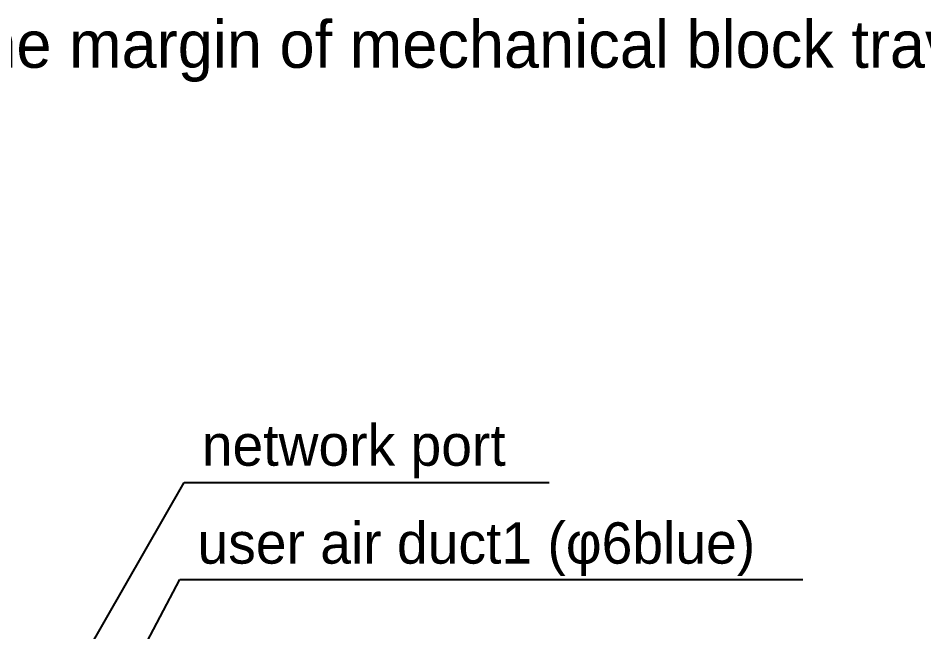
# Model space of a CAD drawing. Header units: millimetres. Extents: x 4086 to 8300, y 123 to 1549.
# Drawn here: x 6826.7 to 6980.2, y 702.6 to 806.6 of the extents above; entities that cross this region are included whole.
import ezdxf
from ezdxf import colors
from ezdxf.entities.mleader import LeaderData, LeaderLine
from ezdxf.math import Vec2, Vec3

# ---------------------------------------------------------------- set-up
doc = ezdxf.new("R2010")
doc.units = ezdxf.units.MM
doc.layers.add('标注层', color=7, linetype='Continuous', lineweight=0)
doc.styles.get("Standard").update_dxf_attribs({"font": 'simsun.ttc'})
doc.styles.add('思源黑', font='SourceHanSansCN-Normal.ttf')

msp = doc.modelspace()

# ---------------------------------------------------------------- texts
at = {"layer": '标注层', "insert": (6760.3871, 806.2054), "char_height": 8, "width": 291.518636, "attachment_point": 1}
msp.add_mtext('{\\fSource Han Sans CN Normal|b0|i0|c134|p34;(*)\\C7;Indicates the margin of mechanical block travel}', dxfattribs=at)

# ---------------------------------------------------------------- leaders
at = {"layer": '标注层'}
ml = msp.add_multileader_mtext('Standard', dxfattribs=at)
ml.set_content('{\\C7;network port}', style='思源黑')
ml.set_leader_properties()
ml.build(insert=Vec2(0, 0))
ml.multileader.update_dxf_attribs({"text_left_attachment_type": 5, "text_right_attachment_type": 5, "dogleg_length": 1, "arrow_head_size": 6})
ctx = ml.context
ctx.base_point, ctx.char_height, ctx.arrow_head_size, ctx.plane_origin = Vec3(6855.8114, 727.9019), 7, 6, Vec3(6791.244, 616.8941)
ctx.left_attachment, ctx.right_attachment = 5, 5
notes = []
notes.append((ctx, [(0, (1, 1, 0), (6854.8114, 727.9019), (1, 0), 1, [(0, [(6791.244, 616.8941)], 0, [])])]))
ctx.mtext.insert, ctx.mtext.flow_direction = Vec3(6857.8114, 737.7318), 5
ml = msp.add_multileader_mtext('Standard', dxfattribs=at)
ml.set_content('{\\C7;user air duct1 }(φ6blue)', style='思源黑')
ml.set_leader_properties()
ml.build(insert=Vec2(0, 0))
ml.multileader.update_dxf_attribs({"text_left_attachment_type": 5, "text_right_attachment_type": 5, "dogleg_length": 1, "arrow_head_size": 6})
ctx = ml.context
ctx.base_point, ctx.char_height, ctx.arrow_head_size, ctx.plane_origin = Vec3(6855.0792, 711.4279), 7, 6, Vec3(7240.4213, 487.6757)
ctx.left_attachment, ctx.right_attachment = 5, 5
notes.append((ctx, [(0, (1, 1, 0), (6854.0792, 711.4279), (1, 0), 1, [(0, [(6803.466, 615.6516)], 0, [])])]))
ctx.mtext.insert, ctx.mtext.flow_direction = Vec3(6857.0792, 721.1364), 5
for ctx, leaders in notes:
    for number, flags, end, landing, length, lines in leaders:
        leader = LeaderData()
        leader.index, (leader.has_last_leader_line, leader.has_dogleg_vector, leader.attachment_direction) = number, flags
        leader.last_leader_point, leader.dogleg_vector, leader.dogleg_length = Vec3(end), Vec3(landing), length
        for number, points, colour, breaks in lines:
            line = LeaderLine()
            line.index, line.vertices, line.color, line.breaks = number, Vec3.list(points), colors.encode_raw_color(colour), breaks
            leader.lines.append(line)
        ctx.leaders.append(leader)

doc.saveas('drawing.dxf')
